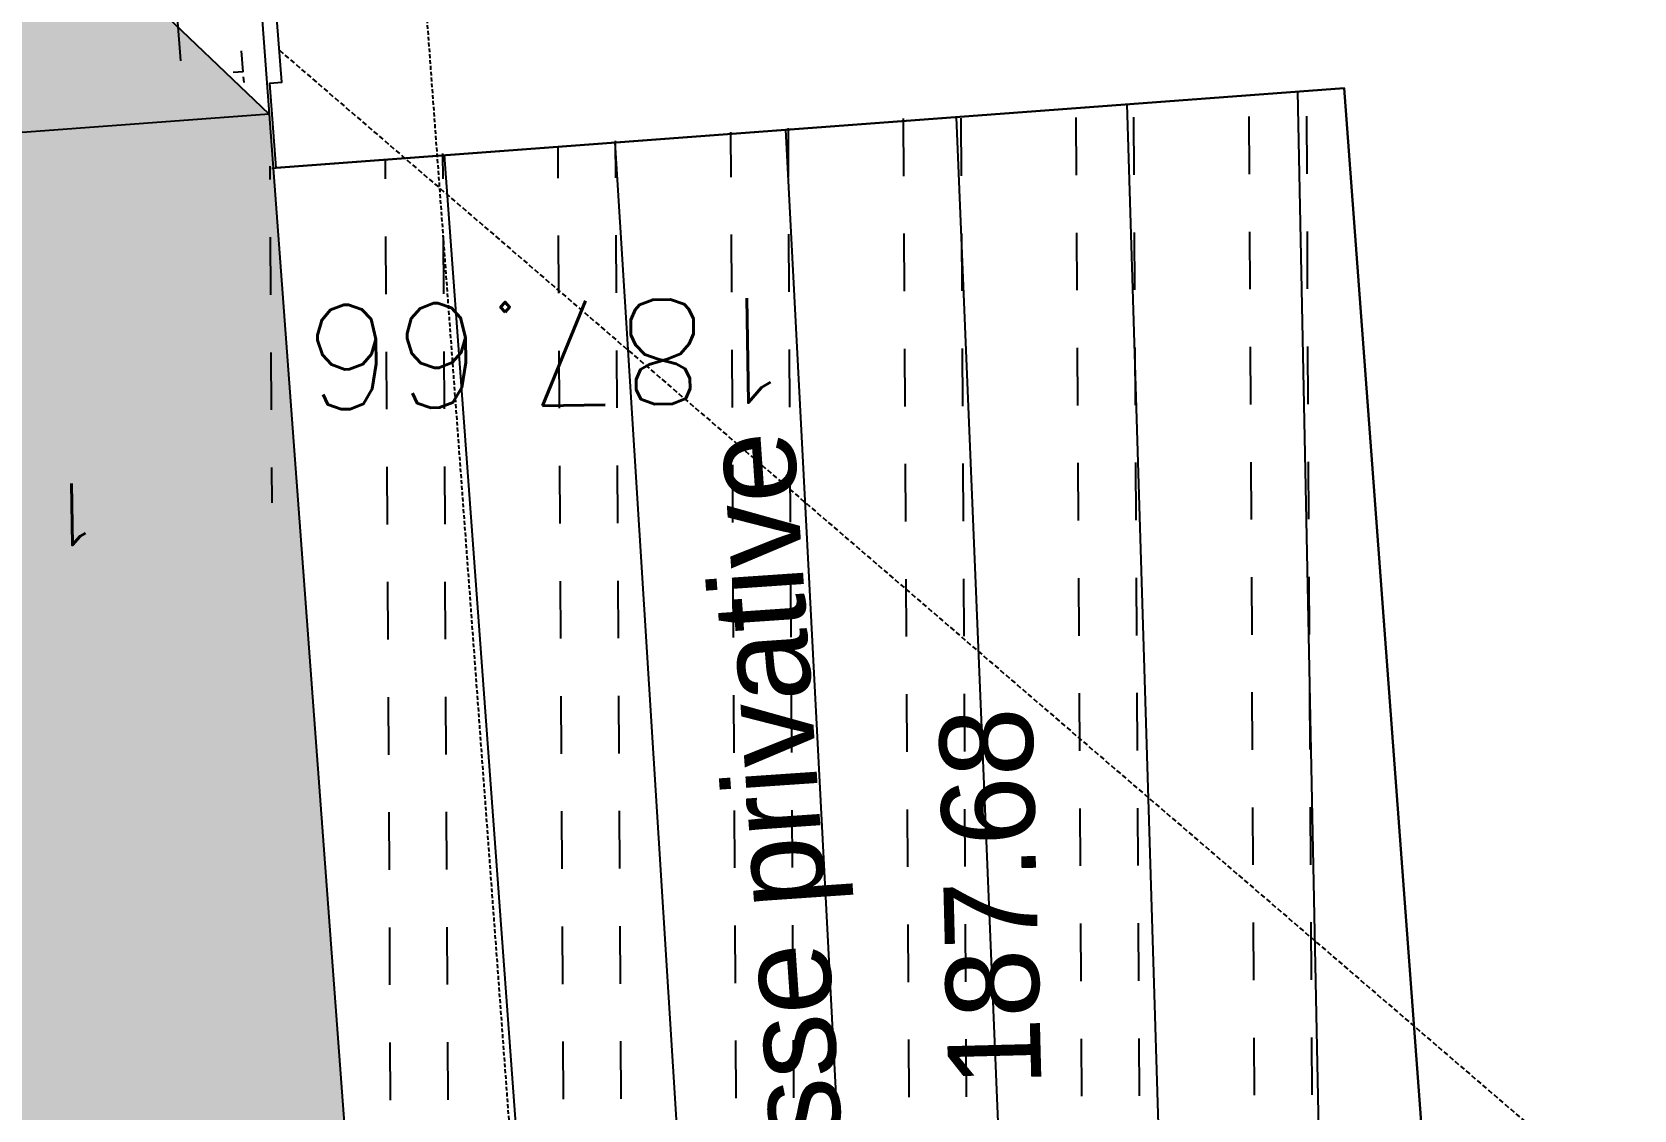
# Model space of a CAD drawing. Extents: x -594 to 29166, y -5797 to 14313.
# Drawn here: x 17619 to 18141, y 3691 to 4042 of the extents above; entities that cross this region are included whole.
import ezdxf
from ezdxf.enums import TextEntityAlignment as Align
from ezdxf.lldxf.tags import DXFTag

# ---------------------------------------------------------------- set-up
doc = ezdxf.new("R2010")
doc.units = 0
doc.linetypes.add('CACHE2', pattern=[4.762499999999999, 3.175, -1.5875])
doc.linetypes.add('Style de ligne -15', pattern=[2.0832800000000002, 1.25, -0.41656, 0.1388600000000001, -0.2778600000000001])
for name, color, linetype in [('A SITE', 252, 'Continuous'), ('DWG_280-140115-P - Général', 252, 'Continuous'), ('Fond topo - ZSEUIL', 252, 'Continuous'), ('prlm-VRD', 252, 'Continuous'), ('SA - bât D', 252, 'Continuous'), ('SA - bât E', 252, 'Continuous'), ('SA - clôture', 252, 'DIVISE2'), ('SA - EBC', 252, 'Continuous'), ('SA - gazon', 252, 'Continuous'), ('SA - limite revêtement', 252, 'Continuous'), ('SA - platelage bois', 252, 'Continuous')]:
    doc.layers.add(name, color=color, linetype=linetype)
for name, color, linetype, plot in [('Fond topo - N', 252, 'Continuous', False), ('Fond topo - NCACHE', 252, 'Continuous', False), ('Fond topo - ZCACHE', 252, 'Continuous', False)]:
    doc.layers.add(name, color=color, linetype=linetype, plot=plot)
doc.layers.add('Fond topo - PSEUIL', color=252, linetype='Continuous', lineweight=50)
doc.styles.add('Arial', font='arial.ttf')
doc.styles.add('SIMPLEX', font='simplex_.ttf', dxfattribs={"height": 1.25})
tags = doc.linetypes.add('DIVISE2', pattern=[15.874999761581421, 6.349999904632568, -3.174999952316284, 0, -3.174999952316284, 0, -3.174999952316284]).pattern_tags.tags
tags[14:15] = [DXFTag(74, 4), DXFTag(75, 0), DXFTag(340, '0'), DXFTag(46, 0.0), DXFTag(50, 0.0), DXFTag(44, 0.0), DXFTag(45, 0.0)]
tags[12:13] = [DXFTag(74, 4), DXFTag(75, 0), DXFTag(340, '0'), DXFTag(46, 0.0), DXFTag(50, 0.0), DXFTag(44, 0.0), DXFTag(45, 0.0)]
tags[10:11] = [DXFTag(74, 4), DXFTag(75, 0), DXFTag(340, '0'), DXFTag(46, 0.0), DXFTag(50, 0.0), DXFTag(44, 0.0), DXFTag(45, 0.0)]
tags[8:9] = [DXFTag(74, 4), DXFTag(75, 0), DXFTag(340, '0'), DXFTag(46, 0.0), DXFTag(50, 0.0), DXFTag(44, 0.0), DXFTag(45, 0.0)]
tags[6:7] = [DXFTag(74, 4), DXFTag(75, 0), DXFTag(340, '0'), DXFTag(46, 0.0), DXFTag(50, 0.0), DXFTag(44, 0.0), DXFTag(45, 0.0)]
tags[4:5] = [DXFTag(74, 4), DXFTag(75, 0), DXFTag(340, '0'), DXFTag(46, 0.0), DXFTag(50, 0.0), DXFTag(44, 0.0), DXFTag(45, 0.0)]
tags = doc.linetypes.add('STYLE_15', pattern=[0.8333119936287403, 0.5, -0.1666239947080612, 0.05554400011897087, -0.1111439988017082]).pattern_tags.tags
tags[10:11] = [DXFTag(74, 4), DXFTag(75, 0), DXFTag(340, '0'), DXFTag(46, 0.0), DXFTag(50, 0.0), DXFTag(44, 0.0), DXFTag(45, 0.0)]
tags[8:9] = [DXFTag(74, 4), DXFTag(75, 0), DXFTag(340, '0'), DXFTag(46, 0.0), DXFTag(50, 0.0), DXFTag(44, 0.0), DXFTag(45, 0.0)]
tags[6:7] = [DXFTag(74, 4), DXFTag(75, 0), DXFTag(340, '0'), DXFTag(46, 0.0), DXFTag(50, 0.0), DXFTag(44, 0.0), DXFTag(45, 0.0)]
tags[4:5] = [DXFTag(74, 4), DXFTag(75, 0), DXFTag(340, '0'), DXFTag(46, 0.0), DXFTag(50, 0.0), DXFTag(44, 0.0), DXFTag(45, 0.0)]
pattern_1 = [(184.3715330227127, (-355966725.0913794, -417896002.4038396), (-36.83468478936122, -42.93257612196597), [20.0000003, -20.0000003]), (184.3715330227127, (-355966725.2133372, -417896000.8084944), (-36.83468478936122, -42.93257612196597), [20.0000003, -20.0000003]), (94.37153302271268, (-355966745.0331946, -417896003.9283125), (-42.93257612196597, 36.83468478936122), [19.200000288, -20.800000312]), (94.37153302271268, (-355966746.6186464, -417895983.1888247), (-42.93257612196597, 36.83468478936122), [19.200000288, -20.800000312]), (184.3715330227127, (-355966746.4966885, -417895984.7841699), (-36.83468478936122, -42.93257612196597), [20.0000003, -20.0000003]), (184.3715330227127, (-355966746.6186464, -417895983.1888247), (-36.83468478936122, -42.93257612196597), [20.0000003, -20.0000003]), (94.37153302271268, (-355966725.2133372, -417896000.8084944), (-42.93257612196597, 36.83468478936122), [38.400000576, -1.600000024])]

# ---------------------------------------------------------------- blocks, each defined once
blk = doc.blocks.new('A 90.PTOPO')
at = {"layer": 'Fond topo - NCACHE', "style": 'SIMPLEX'}
blk.add_attdef('MAT', text='', height=0.34, dxfattribs=at).set_placement((0.09999999986030161, -0.09999999962747097), align=Align.TOP_LEFT)
at = {"layer": 'Fond topo - ZCACHE', "style": 'SIMPLEX'}
blk.add_attdef('ALT', (0.09999999986030161, 0.09999999962747097), '', height=0.34, dxfattribs=at)
blk = doc.blocks.new('A$C380262B1')
at = {"layer": 'SA - bât E'}
h = blk.add_hatch(dxfattribs=at)
h.set_pattern_fill('ARDOISES4', color=256, scale=40.0000006, angle=-265.6284669772872, style=0, pattern_type=2)
h.set_pattern_definition(pattern_1)
h.paths.add_polyline_path([(9490.977458423004, 2238.70788840577), (9488.737152470276, 2243.801507912576, -0.1009790743820487), (9487.17666179873, 2256.307484954596), (9485.763742541894, 2256.895374692976, -0.08124378257747558), (9472.350138938054, 2265.536320954561), (9487.765033682808, 2281.933026388288)])
h.paths.add_polyline_path([(9601.495327008888, 751.6224686987698), (9602.796059893444, 734.1203133575618), (9639.889654144645, 235.0033485330641), (9643.208105256781, 190.3515613637865, 0.2295057473976553), (9636.013364326209, 163.8215742073953), (9636.209112592041, 162.8654095344245, 0.1186542678047768), (9619.371052784845, 147.0055066980422), (9516.631723428145, 230.3967440500855), (9478.573963791132, 742.4871447496116)])
h.paths.add_polyline_path([(9373.219773964956, 2160.09211121127), (9472.350138938054, 2265.536320954561, 0.08904084685957374), (9487.176661659032, 2256.307484582067), (9487.116524763405, 2255.333343055099, 0.1379492769130424), (9490.977458423004, 2238.70788840577), (9533.685178728774, 1664.049428980798), (9410.76381537132, 1654.914104938507)])
h.paths.add_polyline_path([(9635.711118625477, 165.7497882843018), (9635.60491106473, 166.71998873353), (9635.52879220806, 167.693012021482), (9635.482835350558, 168.6679258942604), (9635.467084450647, 169.6437949314713), (9635.481554316357, 170.6196839921176), (9635.526231629774, 171.5946571901441), (9635.6010730844, 172.5677797570825), (9635.706007061526, 173.5381186008453), (9635.84093307145, 174.5047434233129), (9636.00572166033, 175.4667276516557), (9636.200214875862, 176.423148624599, -0.03097544094256945), (9637.271080398932, 180.1749598234892), (9637.61073644273, 181.0899475589395), (9637.978558288887, 181.9939807057381), (9638.374193152413, 182.8861923888326), (9638.797261659056, 183.7657274678349), (9639.247358450666, 184.6317422576249), (9639.724051579833, 185.4834066703916), (9643.208105256781, 190.3515613637865), (9648.166535794735, 123.6328510567546), (9619.371052784845, 147.0055066980422, -0.1108113214576719), (9634.892269363627, 162.0857434347272), (9636.209112685174, 162.8654094412923), (9636.013364326209, 163.8215742073953), (9635.847313283011, 164.7833414375782)])
h = blk.add_hatch(dxfattribs=at)
h.set_pattern_fill('ARDOISES4', color=256, scale=40.0000006, angle=-265.6284669772872, style=0, pattern_type=2)
h.set_pattern_definition(pattern_1)
h.paths.add_polyline_path([(9584.22448397614, 930.5090088397264), (9587.828908674419, 935.5124743655324), (9596.555141499266, 818.0956831201911), (9590.469948900864, 817.454880848527, -0.244698441839494), (9573.288710368797, 827.2620346397161, -0.5107671308637126), (9579.392701759934, 907.1113456040621), (9580.709545081481, 907.8910117037594, -0.187960852422953)])
h.paths.add_polyline_path([(9421.139782154933, 1515.299136843532), (9533.685178728774, 1664.049428980798), (9534.608018537983, 1651.632054243237, 0.1776656773142821), (9531.033534696326, 1630.213563889265), (9531.229282962158, 1629.257399402559, 0.5205670514691635), (9523.80844829604, 1548.628422152251, 0.2694583443746695), (9542.978946724907, 1538.836659956723), (9543.504821090028, 1531.920143030584), (9580.598400859162, 1032.80337434262), (9587.828908674419, 935.5124743655324, 0.2310122898586103), (9580.513796769083, 908.8471764698625), (9580.709545034915, 907.8910117968917, 0.5205670514691635), (9573.288710368797, 827.2620346397161, 0.3221177807427699), (9596.555141499266, 818.0956831201911), (9601.495327148587, 751.6224687919021), (9468.424544390291, 879.0537822060287)])
h.paths.add_polyline_path([(9223.230936331674, 1010.300037078559), (9198.040696466342, 1349.250099621713), (9421.139782154933, 1515.299136843532), (9468.424544390291, 879.0537822060287)])
h.paths.add_polyline_path([(9529.912439733744, 1628.477733209729), (9531.22928305529, 1629.257399216294, -0.1402537813719688), (9532.291250815615, 1646.566949598491), (9534.608018537983, 1651.632054243237), (9542.990735219792, 1538.837482593954), (9537.04970846884, 1539.342814311385, -0.195987572306781), (9523.80844829604, 1548.628422152251, -0.5107671308637126)])
h = blk.add_hatch(dxfattribs=at)
h.set_pattern_fill('ARDOISES4', color=256, scale=40.0000006, angle=-355.6284517184983, style=0, pattern_type=2)
h.set_pattern_definition([(94.3715482815017, (-355966725.0913794, -417896002.4038396), (-42.93258593163433, 36.83467335572334), [20.0000003, -20.0000003]), (94.3715482815017, (-355966723.4960342, -417896002.2818814), (-42.93258593163433, 36.83467335572334), [20.0000003, -20.0000003]), (4.371548281501753, (-355966726.6158575, -417895982.4620248), (36.83467335572335, 42.93258593163434), [19.200000288, -20.800000312]), (4.371548281501753, (-355966705.8763701, -417895980.8765675), (36.83467335572335, 42.93258593163434), [19.200000288, -20.800000312]), (94.3715482815017, (-355966707.4717153, -417895980.9985258), (-42.93258593163433, 36.83467335572334), [20.0000003, -20.0000003]), (94.3715482815017, (-355966705.8763701, -417895980.8765675), (-42.93258593163433, 36.83467335572334), [20.0000003, -20.0000003]), (4.371548281501753, (-355966723.4960342, -417896002.2818814), (36.83467335572335, 42.93258593163434), [38.400000576, -1.600000024])])
h.paths.add_polyline_path([(9516.631723428145, 230.3967440500855), (9619.371052784845, 147.0055066980422), (9648.166535794735, 123.6328510567546), (9611.318646324798, 120.8943733945489), (8202.500141458586, 16.19317978620529), (8316.043704515323, 140.391642972827), (9516.689319675788, 229.6217521652579)])
h.paths.add_polyline_path([(8967.477351194248, 704.5032418332994), (8990.453762747347, 843.5317393392324), (8990.538827469572, 844.0464599989355), (9223.230936331674, 1010.300037078559), (9468.424544390291, 879.0537822060287), (9601.495327055454, 751.6224687919021), (9478.573963837698, 742.4871447496116)])
at = {"layer": 'SA - EBC'}
h = blk.add_hatch(dxfattribs=at)
h.set_pattern_fill('_USER', color=256, scale=75, angle=-335.8284639255295, style=0, pattern_type=0)
h.set_pattern_definition([(24.17153607447054, (-355966725.0913794, -417896002.4038396), (-30.71023888770651, 68.42427367140989), [])])
h.paths.add_polyline_path([(9533.967289561406, -8391.022676602006), (7823.560263682157, -8197.032719478011), (7677.26634000428, -8624.200356937945), (6795.644808141515, -8561.406107898802), (5968.179506575689, -8295.55842038244), (5307.727831928059, -7899.99740216881, -0.3248648439675891), (5215.66356504336, -6186.960641667247, -0.2814891280233847), (6034.588919347152, -5793.906059488654), (6977.488194359466, -5966.359615046531, 0.1695292869953866), (8622.524935239926, -5863.042801246047, 0.3340686001642133), (8902.106720628217, -5382.998490706086, 0.09326601099187866), (8620.675744628534, -4484.154293872416, 0.153138720952933), (7983.041431754827, -3856.574170198292), (6774.001917056739, -3250.65084323287), (5737.27900213562, -2651.023222506046, -0.1642525569746835), (4858.435642998666, -1650.659172795713), (4817.150435736403, -1198.612694069743), (4848.756969021633, -647.3217743448913), (5422.659926814958, 1808.548009581864, 0.4390366150430304), (6435.564773995429, 2874.098786618561, -0.09336270403907257), (6508.739385334775, 3486.828686110675, 0.1042719612268155), (6540.439700800925, 3811.755312792957), (6460.564939025789, 4655.403570830822), (7373.38954936713, 4920.791836176068), (7554.008261486888, 4259.8578767851), (7298.873095074669, 4188.137014396489), (7509.021686343476, 3441.03382807225, -0.2009829630450486), (7456.712778378278, 3016.095944307745), (7105.68882166408, 2168.347155954689), (7082.51023539342, 1970.99042609334), (7207.488740049303, 1059.89730162546), (7767.198439734057, -779.9824859946966), (8823.304629139602, -984.4878826290369, 0.1214178809896852), (9894.772318005562, -3098.331943433732, 0.01018302281994621), (10254.53238859773, -3499.40192066133), (9617.819940159097, -3345.007801242173), (9300.242931814864, -4358.367580920458), (9996.567213023081, -4620.499769318849), (9784.691719617695, -7276.41688529402), (9646.94292745553, -8212.627615593374)])
at = {"layer": 'SA - platelage bois'}
h = blk.add_hatch(dxfattribs=at)
h.set_pattern_fill('PASSERELLE', color=256, scale=150, angle=-89.67846239965056, style=0, pattern_type=2)
h.set_pattern_definition([(270.3215376003494, (-355966725.0913794, -417896002.4038396), (56.24911425306319, 0.3156671440656122), []), (270.3215376003494, (-355966706.3416747, -417896002.2986172), (56.24911425306319, 0.3156671440656122), [18.74999999999998, -18.74999999999998]), (270.3215376003494, (-355966687.5919699, -417896002.1933949), (56.24911425306319, 0.3156671440656122), [18.74999999999998, -18.74999999999998])])
edge = h.paths.add_edge_path()
edge.add_line((9603.857385599986, 734.1993751004338), (9951.494891894981, 760.0961110554636))
edge.add_line((9951.494891894981, 760.0961110554636), (9988.638725643978, 261.4776841364801))
edge.add_line((9988.638725643978, 261.4776841364801), (9645.767829241231, 235.4495741426945))
at = {"layer": 'DWG_280-140115-P - Général', "linetype": 'STYLE_15', "ltscale": 10, "elevation": 1e-07, "flags": 128}
for points in [[(3021.57010990195, -8145.867266133428, -0.06895872050302425), (6235.28967932798, -3756.488723866642, -0.008807822459316559), (10257.93705312535, 602.650766633451, -0.04520462568320733), (14397.25473853759, 4625.921016000211)], [(3183.863145206124, -8029.472286626697, -0.06402224317722395), (6209.414131427184, -3981.190984882414, -0.008807822459316559), (10232.06150527112, 377.9485056176782, -0.04520462568320733), (14371.37919068336, 4401.218755077571)]]:
    blk.add_lwpolyline(points, format="xyb", dxfattribs=at)
at = {"layer": 'SA - bât D', "linetype": 'CACHE2', "ltscale": 0.5, "elevation": 1e-07, "flags": 128}
blk.add_lwpolyline([(9604.867717297748, 772.4410256370902), (10689.65923148207, -160.954974591732)], dxfattribs=at)
at = {"layer": 'SA - bât E', "ltscale": 2.539999961853027}
blk.add_line((9601.495327148587, 751.6224687919021), (9468.424544390291, 879.0537822060287), dxfattribs=at)
at = {"layer": 'SA - bât E', "linetype": 'CACHE2', "ltscale": 0.4000000059604645, "elevation": 1e-07, "flags": 128}
blk.add_lwpolyline([(8153.031785227358, -27.99249477684498), (7986.69397784397, 2210.184291750193), (9538.215173315257, 2325.490926671773), (9704.552980652079, 87.31414005160332)], close=True, dxfattribs=at)
at = {"layer": 'SA - bât E', "ltscale": 2.539999961853027, "elevation": 1e-07, "flags": 128}
blk.add_lwpolyline([(9601.495327055454, 751.6224687919021), (9648.166535794735, 123.6328510567546), (8202.500141458586, 16.19317978620529), (8042.098639300093, 2174.493355117738), (9487.765033682808, 2281.933026388288), (9533.685178728774, 1664.049428980798)], dxfattribs=at)
blk.add_lwpolyline([(8967.341633467004, 704.493155516684), (8899.53148518689, 1616.920115612447), (9533.685178728774, 1664.049428980798), (9601.495327148587, 751.6224687919021)], close=True, dxfattribs=at)
blk.add_lwpolyline([(8967.341633467004, 704.493155516684), (8899.53148518689, 1616.920115612447), (9533.685178728774, 1664.049428980798), (9601.495327148587, 751.6224687919021)], close=True, dxfattribs=at)
at = {"layer": 'SA - clôture', "ltscale": 0.1000000014901161, "elevation": 1e-07, "flags": 128}
blk.add_lwpolyline([(9602.46199304238, 734.0954275801778), (9951.494891894981, 760.0961110554636), (9988.638725643978, 261.4776841364801), (9638.410757062957, 234.8910821601748)], dxfattribs=at)
at = {"layer": 'SA - gazon'}
blk.add_lwpolyline([(9664.884393149987, -222.3909562453628), (9638.128809491172, 136.4653076976538), (9648.047603294253, 137.2324240393937), (9644.407636439428, 184.2970933765173), (9649.692336050794, 184.7058104351163), (9645.767829241231, 235.4495741426945), (9988.638725643978, 261.4776841364801), (9951.494891894981, 760.0961110554636), (9603.857385599986, 734.1993751004338), (9601.808891398832, 761.763116158545), (9605.669172713533, 762.0782300829887), (9601.470597321168, 816.3656919263303), (9597.377115534618, 816.0546503961086), (9580.916440906003, 1032.827517390251), (9929.208591626957, 1059.267167188227), (9892.064757924527, 1557.885594107211), (9543.031859071925, 1531.884910538793), (9537.970254244283, 1600.617401301861), (9541.337335249409, 1600.877810269594), (9537.14697137475, 1655.059097986668), (9534.160261927173, 1654.849270358682), (9532.00403037481, 1691.788568347692)], dxfattribs=at)
at = {"layer": 'SA - limite revêtement', "elevation": 1e-07, "flags": 128}
blk.add_lwpolyline([(9603.857385599986, 734.1993751004338), (9951.494891894981, 760.0961110554636), (9988.638725643978, 261.4776841364801), (9645.767829241231, 235.4495741426945)], dxfattribs=at)
at = {"layer": 'SA - platelage bois', "elevation": 1e-07, "flags": 128}
blk.add_lwpolyline([(9603.857385599986, 734.1993751004338), (9951.494891894981, 760.0961110554636), (9988.638725643978, 261.4776841364801), (9645.767829241231, 235.4495741426945)], dxfattribs=at)
at = {"layer": 'Fond topo - PSEUIL', "ltscale": 2}
ref = blk.add_blockref('A 90.PTOPO', (9618.90733144246, 633.4611403755844), dxfattribs=dict(at, xscale=100.0000000000001, yscale=100.0000000000001, zscale=100.0000000000001, rotation=261.4526824753398))
ref.add_attrib('MAT', '1', (9546.599592687562, 631.4718382433057), dxfattribs={"layer": 'Fond topo - N', "color": 0, "ltscale": 2, "height": 20, "rotation": 180.9452847418065, "style": 'SIMPLEX'})
ref.add_attrib('ALT', '187.66', (9773.029039939865, 691.9771581888199), dxfattribs={"layer": 'Fond topo - ZSEUIL', "color": 0, "ltscale": 2, "height": 34, "rotation": 180.9452847418065, "style": 'SIMPLEX'})
at = {"layer": 'SA - bât E', "style": 'Arial'}
for s, rotation, width, p in [('terrasse privative', 93.91484415632702, 0.9860000014305115, (9793.846989935264, 332.0390969514847)), ('187.68', 91.45338102974927, 0.9545000195503235, (9852.973211556673, 435.1250149309635))]:
    blk.add_text(s, height=30.3030599, rotation=rotation, dxfattribs=dict(at, width=width)).set_placement(p)

msp = doc.modelspace()

# ---------------------------------------------------------------- linework, layer by layer
at = {"layer": 'A SITE', "linetype": 'Style de ligne -15', "lineweight": 50, "ltscale": 25.4}
msp.add_open_spline([(4176.460323989, 5442.268083721201), (4369.671814654253, 5480.305082514233), (4562.883305319505, 5518.342081307264), (4903.035870079556, 5519.770962749722), (5243.188434839607, 5521.199844192178), (5979.862232432676, 5524.644192387673), (6716.536030025745, 5528.088540583168), (7278.196035443951, 5527.680984529125), (7839.856040862154, 5527.273428475082), (8021.33605249903, 5527.04436151977), (8202.816064135908, 5526.815294564457), (8808.175518535207, 5525.355672830381), (9413.534972934507, 5523.896051096305), (10716.35055125782, 5525.292875773189), (12019.16612958114, 5526.689700450073), (12242.59736941556, 5526.219074095052), (12466.02860924998, 5525.748447740031), (12816.58825669966, 5520.962446153984), (13167.14790414932, 5516.176444567938), (13202.67334411069, 5616.323253230989), (13238.19878407206, 5716.470061894041), (13267.88797985007, 5802.201202280354), (13297.57717562809, 5887.932342666667), (13327.26637146807, 5973.663483182873), (13356.95556730804, 6059.39462369908), (13408.40586833479, 6207.963585019167), (13459.85616936153, 6356.532546339254), (13477.00626972637, 6406.055533505653), (13494.1563700912, 6455.578520672052), (13528.56424594086, 6560.211756405557), (13562.97212179051, 6664.844992139062), (13573.34426940263, 6696.386357049848), (13583.71641701474, 6727.927721960633), (13599.14459516289, 6774.844311820367), (13614.57277331104, 6821.7609016801), (13678.89845151418, 7117.445058481407), (13743.22412971732, 7413.129215282714), (13957.44417426001, 7453.649993311512), (14171.6642188027, 7494.17077134031), (14164.33110006091, 7534.454284825461), (14156.99798131911, 7574.737798310613), (14190.69856097776, 7584.1885789299), (14224.3991406364, 7593.639359549188), (14227.54598275065, 7586.876309721521), (14230.6928248649, 7580.113259893854), (14293.31613396937, 7599.075882379029), (14355.93944307384, 7618.038504864206), (14360.33627129155, 7603.518153668139), (14364.73309950925, 7588.997802472074), (14537.19463817218, 7591.452871283189), (14709.72105367121, 7640.318572682433), (14664.80085229129, 7789.364483691123), (14619.88065091136, 7938.410394699813), (15047.10136485209, 8062.384212492531), (15474.32207879282, 8186.35803028525), (15686.72011032906, 8247.99634733282), (15899.1181418653, 8309.634664380394), (15904.18095425764, 8311.16615035549), (15909.24376664999, 8312.697636330588), (15908.24632720474, 8315.994988719141), (15907.24888775948, 8319.292341107695), (17672.66370066847, 8849.18489157519), (19438.07851357746, 9379.077442042686), (19648.94625719312, 9442.84166650947), (19859.81400080878, 9506.605890976254), (20255.34999765514, 9309.740046358256), (20650.88599450151, 9112.87420174026), (20960.83037043088, 8222.925854629979), (21270.77474636025, 7332.977507519699), (21180.20482578994, 7304.155253916865), (21089.63490521962, 7275.333000314032), (21163.08192130905, 7017.583632131451), (21236.52893739848, 6759.834263948869), (21251.59096196499, 6763.900398713808), (21266.65298653151, 6767.966533478745), (21275.66331628615, 6734.589920389879), (21284.67364604079, 6701.213307301014), (21269.90174220742, 6697.225493309333), (21255.12983837404, 6693.237679317652), (21270.02909754186, 6638.046934804524), (21284.92835670968, 6582.856190291396), (21291.18791271421, 6584.546016145794), (21297.44746871873, 6586.235842000193), (21305.99505503359, 6495.045994312171), (21402.88127022713, 6506.77370062368), (21487.34614140726, 6527.117243858374), (21571.8110125874, 6547.460787093069), (21569.54090915693, 6559.077459708715), (21567.27080572647, 6570.694132324361), (21604.9826147757, 6578.638180696444), (21642.69442382495, 6586.582229068526), (21649.99092684802, 6549.24424479024), (21657.28742987109, 6511.906260511954), (21652.49321263043, 6510.896351562153), (21647.69899538977, 6509.88644261235), (21807.59759874861, 5746.171790918018), (21967.49620210746, 4982.457139223686), (21977.29087856582, 4938.619647976331), (21987.08555502418, 4894.782156728977), (22015.77968985148, 4743.897667099305), (22044.47382467878, 4593.013177469635), (22063.49845796792, 4473.15386370534), (22082.52309125707, 4353.294549941044), (22101.17758034708, 4237.725041504161), (22119.8320694371, 4122.155533067276), (22124.34521501322, 4087.383801149612), (22128.85836058934, 4052.612069231947), (22138.67043277023, 3933.294823616047), (22148.48250495112, 3813.977578000148), (22152.89930715496, 3687.239417307076), (22157.31610935879, 3560.501256614004), (22156.076484195, 3368.858372212821), (22154.83685903121, 3177.215487811639), (22152.19921093334, 3078.786779554529), (22149.56156283546, 2980.358071297419), (22145.45597761818, 2863.604543402881), (22141.35039240089, 2746.851015508344), (22132.84957172425, 2586.184714510545), (22124.3487510476, 2425.518413512747), (22087.73229281092, 1950.645502867765), (22051.11583457425, 1475.772592222784), (21993.93267188069, 847.2728484507301), (21936.74950918714, 218.7731046786765), (21915.72911809816, 183.1543716948916), (21894.70872700917, 147.5356387111067), (21213.22959377029, 141.5663173796755), (20531.75046053142, 135.5969960482442), (20529.70391122794, 160.0584829811443), (20527.65736192447, 184.5199699140445), (20322.85211202239, 176.690893984845), (20118.04686212031, 168.8618180556456), (19882.16605612223, 159.8448189737624), (19646.28525012414, 150.8278198918793), (19256.88795437214, 145.1817412266304), (18867.49065862014, 139.5356625613815), (18773.40076004949, -158.0539794890239), (18679.31086147885, -455.6436215394293), (18604.52972435834, -1398.2892427307), (18529.74858723784, -2340.934863921971), (18635.05281645298, -2777.584667182492), (18740.3570456681, -3214.234470443014), (18588.75649128179, -3295.852804806581), (18437.15593689547, -3377.471139170148), (18384.51067286626, -3407.386502780186), (18331.86540883705, -3437.301866390224), (18280.61346701965, -3484.555506740129), (18229.36152520225, -3531.809147090034), (18125.26721579346, -3688.348619902795), (18021.17290638468, -3844.888092715555), (17973.14358509049, -3961.195121001385), (17925.1142637963, -4077.502149287216), (17903.6595444782, -4188.267269896076), (17882.2048251601, -4299.032390504935), (17853.8311819437, -4428.724102620885), (17825.4575387273, -4558.415814736834), (17795.32097892486, -4816.051617467339), (17765.18441912243, -5073.687420197844), (17828.42555699479, -5320.211674328882), (17891.66669486716, -5566.73592845992), (16164.83861855822, -5333.520038808841), (14438.01054224929, -5100.304149157763), (14043.04613360993, -5030.62411782032), (13648.08172497056, -4960.944086482877), (13506.14388269963, -4936.078551666066), (13364.20604042869, -4911.213016849256), (13220.84792956359, -4883.357134984888), (13077.48981869849, -4855.501253120519), (12791.93663099906, -4799.706438058725), (12506.38344329963, -4743.911622996931), (12128.34885504419, -4679.679125337937), (11750.31426678875, -4615.446627678944), (11530.96657057306, -4571.296341279807), (11311.61887435737, -4527.14605488067), (10549.50275420606, -4375.436976027418), (9787.386634054754, -4223.727897174167), (9847.497623255429, -3981.593318758593), (9907.608612456102, -3739.45874034302), (9806.224612371345, -3461.390401503092), (9704.840612286585, -3183.322062663164), (9715.186505392605, -3083.78428544866), (9725.532398498623, -2984.246508234157), (9824.047302511954, -2441.958219058206), (9922.562206525283, -1899.669929882255), (9651.720328772337, -1701.166952330637), (9380.878451019391, -1502.663974779018), (9447.608481402609, -1104.824686992503), (9514.338511785827, -706.9853992059885), (9834.997575414756, -611.0330797781556), (10155.65663904368, -515.0807603503229), (10247.11430860766, 11.58272047775972), (10338.57197817164, 538.2462013058423), (10143.19891171326, 564.034399210519), (9947.825845254876, 589.8225971151958), (9948.480143309253, 594.7796016490087), (9949.134441363629, 599.7366061828216), (9614.749591614567, 638.6852105942904), (9280.364741865505, 677.6338150057593), (8737.858740855809, 744.5739853015723), (8195.352739846112, 811.5141555973853), (7103.907474774716, 948.2615167649813), (6012.462209703319, 1085.008877932577), (5516.206690876444, 1145.917004896744), (5019.951172049568, 1206.825131860911), (4567.056891918675, 1262.264872866837), (4114.162611787784, 1317.704613872763), (4102.179930818145, 1307.408669484968), (4090.197249848507, 1297.112725097174), (3869.943570597327, 1322.109522471705), (3649.689891346147, 1347.106319846236), (3455.220307945352, 1370.40469088167), (3260.750724544557, 1393.703061917104), (3258.524318804017, 1373.559348491966), (3256.297913063478, 1353.415635066829), (2884.9618248586, 1399.247563906887), (2513.625736653723, 1445.079492746946), (2816.188598448748, 2481.82475935111), (3118.751460243772, 3518.570025955275), (3122.582998515823, 3517.421165562354), (3126.414536787875, 3516.272305169434), (3182.802811835182, 3704.331784302535), (3239.191086882488, 3892.391263435636), (3244.935288008489, 3911.548615905299), (3250.679489134491, 3930.705968374963), (3342.692954312362, 4248.16559893286), (3434.706419490234, 4565.625229490758), (3504.836904109278, 4748.284544670305), (3574.967388728322, 4930.943859849853), (3700.502833669992, 5086.55402693077), (3826.038278611662, 5242.164194011688), (4001.249301300331, 5342.216138866444), (4176.460323989, 5442.268083721201)], degree=2, knots=[0, 0, 0, 1, 1, 2, 2, 3, 3, 4, 4, 5, 5, 6, 6, 7, 7, 8, 8, 9, 9, 10, 10, 11, 11, 12, 12, 13, 13, 14, 14, 15, 15, 16, 16, 17, 17, 18, 18, 19, 19, 20, 20, 21, 21, 22, 22, 23, 23, 24, 24, 25, 25, 26, 26, 27, 27, 28, 28, 29, 29, 30, 30, 31, 31, 32, 32, 33, 33, 34, 34, 35, 35, 36, 36, 37, 37, 38, 38, 39, 39, 40, 40, 41, 41, 42, 42, 43, 43, 44, 44, 45, 45, 46, 46, 47, 47, 48, 48, 49, 49, 50, 50, 51, 51, 52, 52, 53, 53, 54, 54, 55, 55, 56, 56, 57, 57, 58, 58, 59, 59, 60, 60, 61, 61, 62, 62, 63, 63, 64, 64, 65, 65, 66, 66, 67, 67, 68, 68, 69, 69, 70, 70, 71, 71, 72, 72, 73, 73, 74, 74, 75, 75, 76, 76, 77, 77, 78, 78, 79, 79, 80, 80, 81, 81, 82, 82, 83, 83, 84, 84, 85, 85, 86, 86, 87, 87, 88, 88, 89, 89, 90, 90, 91, 91, 92, 92, 93, 93, 94, 94, 95, 95, 96, 96, 97, 97, 98, 98, 99, 99, 100, 100, 101, 101, 102, 102, 103, 103, 104, 104, 105, 105, 106, 106, 107, 107, 108, 108, 109, 109, 110, 110, 111, 111, 112, 112, 113, 113, 114, 114, 115, 115, 115], dxfattribs=at)

# ---------------------------------------------------------------- block references
at = {"layer": 'prlm-VRD'}
msp.add_blockref('A$C380262B1', (8094.782763188872, 3263.943246462347), dxfattribs=at)

doc.saveas('drawing.dxf')
